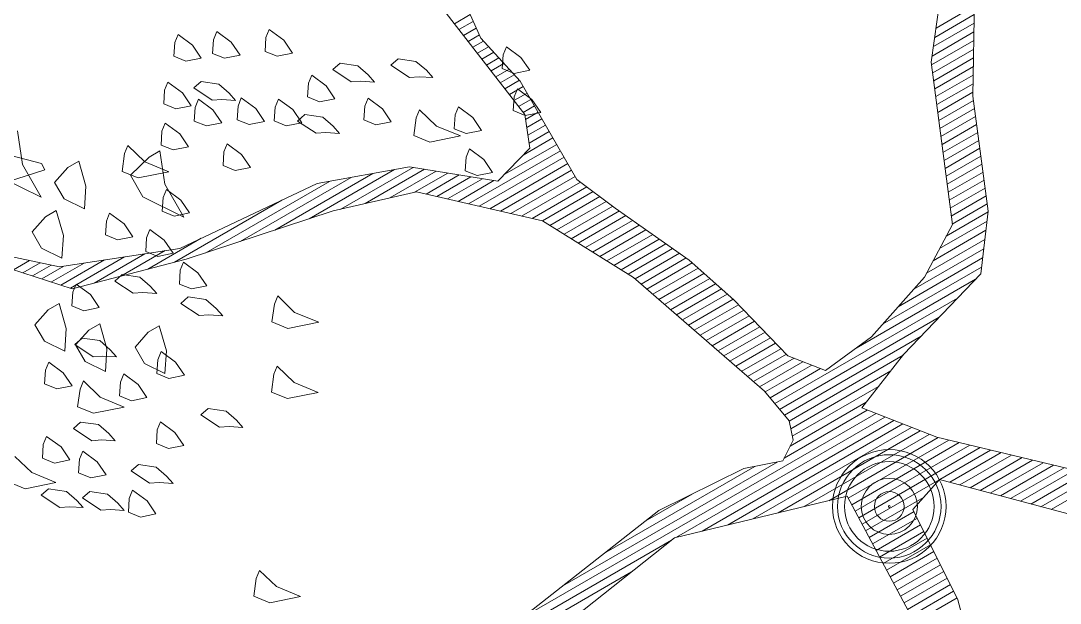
# Model space of a CAD drawing. Header units: metres. Extents: x 12093 to 20303, y 514 to 1412.
# Drawn here: x 19689.916 to 19691.923, y 703.011 to 704.136 of the extents above; entities that cross this region are included whole.
import ezdxf

# ---------------------------------------------------------------- set-up
doc = ezdxf.new("R2010")
doc.units = ezdxf.units.M
for name, color, linetype, lineweight in [('ARBOLES', 52, 'Continuous', 13), ('grass', 64, 'Continuous', 13), ('MANZANAS-ORIGINALES', 147, 'Continuous', 9)]:
    doc.layers.add(name, color=color, linetype=linetype, lineweight=lineweight)

# ---------------------------------------------------------------- blocks, each defined once
blk = doc.blocks.new('ghgfghgh')
at = {"layer": 'ARBOLES', "lineweight": 20}
for p, q in [((20001.0692, 664.5407), (20001.1009, 664.4703)), ((20001.7025, 664.534), (20001.7002, 664.3997)), ((20001.6496, 664.4414), (20001.6616, 664.5281)), ((20001.1546, 664.3773), (20001.0502, 664.512)), ((20001.6553, 664.4827), (20001.7021, 664.5097)), ((20001.0688, 664.4881), (20001.0879, 664.4992)), ((20001.6537, 664.4714), (20001.7019, 664.4992)), ((20001.0743, 664.4809), (20001.0916, 664.4909)), ((20001.0799, 664.4737), (20001.0954, 664.4826)), ((20001.6521, 664.4601), (20001.7017, 664.4887)), ((20001.0855, 664.4665), (20001.0991, 664.4744)), ((20001.0911, 664.4593), (20001.1041, 664.4668)), ((20001.1009, 664.4703), (20001.1488, 664.4182)), ((20001.65, 664.438), (20001.7014, 664.4676)), ((20001.6506, 664.4487), (20001.7015, 664.4781)), ((20001.0967, 664.4521), (20001.1104, 664.46)), ((20001.1022, 664.4449), (20001.1166, 664.4532)), ((20001.6513, 664.4283), (20001.7012, 664.4571)), ((20001.1078, 664.4377), (20001.1229, 664.4464)), ((20001.6752, 664.2434), (20001.6496, 664.4414)), ((20001.6525, 664.4186), (20001.701, 664.4466)), ((20001.1134, 664.4305), (20001.1291, 664.4396)), ((20001.119, 664.4233), (20001.1354, 664.4328)), ((20001.6538, 664.4089), (20001.7008, 664.436)), ((20001.1246, 664.4161), (20001.1416, 664.4259)), ((20001.1302, 664.4089), (20001.1479, 664.4191)), ((20001.1488, 664.4182), (20001.1871, 664.3517)), ((20001.655, 664.3992), (20001.7006, 664.4255)), ((20001.1357, 664.4017), (20001.1526, 664.4114)), ((20001.1413, 664.3945), (20001.1572, 664.4036)), ((20001.6563, 664.3895), (20001.7005, 664.415)), ((20001.6575, 664.3798), (20001.7003, 664.4045)), ((20001.1469, 664.3873), (20001.1617, 664.3958)), ((20001.6588, 664.3701), (20001.7009, 664.3944)), ((20001.7002, 664.3997), (20001.7189, 664.2598)), ((20001.1525, 664.3801), (20001.1662, 664.388)), ((20001.1605, 664.3363), (20001.1546, 664.3773)), ((20001.1555, 664.3714), (20001.1707, 664.3802)), ((20001.66, 664.3604), (20001.7022, 664.3847)), ((20001.1569, 664.3618), (20001.1752, 664.3723)), ((20001.1583, 664.3521), (20001.1797, 664.3645)), ((20001.6613, 664.3507), (20001.7035, 664.375)), ((20001.6626, 664.341), (20001.7048, 664.3654)), ((20001.1597, 664.3425), (20001.1842, 664.3567)), ((20001.6638, 664.3313), (20001.7061, 664.3557)), ((20001.1295, 664.3043), (20001.1933, 664.3411)), ((20001.1524, 664.3279), (20001.1888, 664.3489)), ((20001.1871, 664.3517), (20001.2179, 664.2985)), ((20001.6651, 664.3216), (20001.7074, 664.346)), ((20001.086, 664.2687), (20001.1978, 664.3333)), ((20001.1217, 664.2962), (20001.1605, 664.3363)), ((20001.6663, 664.3119), (20001.7087, 664.3363)), ((20001.6676, 664.3022), (20001.71, 664.3267)), ((20001.0989, 664.2657), (20001.2023, 664.3254)), ((20001.1118, 664.2627), (20001.2068, 664.3176)), ((20001.6688, 664.2925), (20001.7113, 664.317)), ((20000.8499, 664.2366), (20000.9694, 664.3056)), ((20000.8919, 664.2505), (20000.9958, 664.3105)), ((20000.9017, 664.2933), (20001.014, 664.3138)), ((20000.9302, 664.2622), (20001.0184, 664.3131)), ((20000.9601, 664.269), (20001.0324, 664.3108)), ((20000.99, 664.2759), (20001.0465, 664.3085)), ((20001.014, 664.3138), (20001.1217, 664.2962)), ((20001.02, 664.2827), (20001.0606, 664.3062)), ((20001.0344, 664.2806), (20001.0746, 664.3039)), ((20001.0473, 664.2777), (20001.0887, 664.3016)), ((20001.1247, 664.2598), (20001.2113, 664.3098)), ((20001.1375, 664.2568), (20001.2158, 664.302)), ((20001.6701, 664.2828), (20001.7126, 664.3073)), ((20000.7345, 664.2144), (20000.9017, 664.2933)), ((20000.7658, 664.2089), (20000.9166, 664.296)), ((20000.8078, 664.2228), (20000.943, 664.3008)), ((20001.0602, 664.2747), (20001.1028, 664.2993)), ((20001.0731, 664.2717), (20001.1169, 664.297)), ((20001.1504, 664.2538), (20001.2222, 664.2952)), ((20001.1633, 664.2508), (20001.2301, 664.2894)), ((20001.2179, 664.2985), (20001.2647, 664.2635)), ((20001.6714, 664.2731), (20001.7139, 664.2976)), ((20001.0227, 664.2833), (20000.9209, 664.26)), ((20001.1762, 664.2478), (20001.0227, 664.2833)), ((20001.1762, 664.2478), (20001.2379, 664.2835)), ((20001.1849, 664.2424), (20001.2458, 664.2776)), ((20001.6726, 664.2634), (20001.7152, 664.2879)), ((20001.6739, 664.2537), (20001.7165, 664.2783)), ((20000.7278, 664.1975), (20000.8587, 664.273)), ((20001.1936, 664.237), (20001.2537, 664.2717)), ((20001.2023, 664.2316), (20001.2615, 664.2658)), ((20001.2647, 664.2635), (20001.3545, 664.2001)), ((20001.6751, 664.244), (20001.7178, 664.2686)), ((20000.9209, 664.26), (20000.7421, 664.2012)), ((20001.2109, 664.2262), (20001.2696, 664.26)), ((20001.2196, 664.2208), (20001.2777, 664.2543)), ((20001.6677, 664.2293), (20001.7188, 664.2588)), ((20001.7189, 664.2598), (20001.7097, 664.1835)), ((20001.287, 664.1788), (20001.1762, 664.2478)), ((20001.2283, 664.2154), (20001.2858, 664.2485)), ((20001.237, 664.2099), (20001.2939, 664.2428)), ((20001.6412, 664.1794), (20001.6752, 664.2434)), ((20001.6597, 664.2142), (20001.7175, 664.2476)), ((20000.3963, 664.232), (20000.5879, 664.1919)), ((20000.6033, 664.1653), (20000.3963, 664.232)), ((20000.6952, 664.189), (20000.7604, 664.2267)), ((20001.2457, 664.2045), (20001.302, 664.2371)), ((20001.2544, 664.1991), (20001.3102, 664.2313)), ((20001.263, 664.1937), (20001.3183, 664.2256)), ((20001.6517, 664.1992), (20001.7161, 664.2364)), ((20000.5879, 664.1919), (20000.7345, 664.2144)), ((20001.2717, 664.1883), (20001.3264, 664.2199)), ((20001.2804, 664.1829), (20001.3345, 664.2141)), ((20001.6282, 664.1647), (20001.7134, 664.214)), ((20001.6437, 664.1841), (20001.7148, 664.2252)), ((20000.5895, 664.1697), (20000.6425, 664.2003)), ((20000.6011, 664.166), (20000.6671, 664.2041)), ((20000.7421, 664.2012), (20000.6033, 664.1653)), ((20000.6299, 664.1722), (20000.6917, 664.2079)), ((20000.6625, 664.1806), (20000.7163, 664.2117)), ((20001.2887, 664.1773), (20001.3427, 664.2084)), ((20001.296, 664.171), (20001.3508, 664.2027)), ((20001.3545, 664.2001), (20001.409, 664.1517)), ((20001.6092, 664.1434), (20001.7121, 664.2028)), ((20000.5316, 664.1884), (20000.551, 664.1996)), ((20000.5432, 664.1847), (20000.5643, 664.1968)), ((20000.5548, 664.1809), (20000.5775, 664.1941)), ((20000.5664, 664.1772), (20000.5932, 664.1927)), ((20000.5779, 664.1735), (20000.6178, 664.1965)), ((20001.3032, 664.1648), (20001.3584, 664.1966)), ((20001.3104, 664.1585), (20001.3655, 664.1903)), ((20001.5903, 664.122), (20001.7107, 664.1915)), ((20001.4466, 664.0405), (20001.287, 664.1788)), ((20001.3176, 664.1522), (20001.3726, 664.184)), ((20001.3248, 664.146), (20001.3797, 664.1777)), ((20001.5579, 664.0929), (20001.7034, 664.1769)), ((20001.5768, 664.1068), (20001.6412, 664.1794)), ((20001.7097, 664.1835), (20001.6159, 664.085)), ((20001.3321, 664.1397), (20001.3868, 664.1714)), ((20001.3393, 664.1335), (20001.394, 664.165)), ((20001.3465, 664.1272), (20001.4011, 664.1587)), ((20001.3537, 664.121), (20001.4082, 664.1524)), ((20001.409, 664.1517), (20001.475, 664.0835)), ((20001.459, 664.0254), (20001.6814, 664.1538)), ((20001.3609, 664.1147), (20001.4147, 664.1458)), ((20001.3682, 664.1085), (20001.4212, 664.1391)), ((20001.3754, 664.1022), (20001.4277, 664.1324)), ((20001.3826, 664.0959), (20001.4341, 664.1257)), ((20001.4648, 664.0183), (20001.6593, 664.1306)), ((20001.3898, 664.0897), (20001.4406, 664.119)), ((20001.397, 664.0834), (20001.4471, 664.1123)), ((20001.4043, 664.0772), (20001.4536, 664.1056)), ((20001.4115, 664.0709), (20001.46, 664.0989)), ((20001.4707, 664.0113), (20001.6372, 664.1074)), ((20001.5208, 664.0656), (20001.5768, 664.1068)), ((20001.4187, 664.0647), (20001.4665, 664.0922)), ((20001.4259, 664.0584), (20001.473, 664.0856)), ((20001.4331, 664.0521), (20001.4824, 664.0806)), ((20001.4404, 664.0459), (20001.4932, 664.0764)), ((20001.475, 664.0835), (20001.5208, 664.0656)), ((20001.4763, 664.0041), (20001.6154, 664.0844)), ((20001.6159, 664.085), (20001.5648, 664.0201)), ((20001.4474, 664.0395), (20001.5039, 664.0722)), ((20001.4532, 664.0325), (20001.5147, 664.068)), ((20001.4783, 663.9948), (20001.6004, 664.0653)), ((20001.4763, 664.0044), (20001.4466, 664.0405)), ((20001.4802, 663.9855), (20001.5853, 664.0462)), ((20001.4777, 663.9736), (20001.5703, 664.0271)), ((20001.1504, 663.7638), (20001.5824, 664.0132)), ((20001.4705, 663.959), (20001.5716, 664.0174)), ((20001.5648, 664.0201), (20001.6564, 663.9843)), ((20001.3394, 663.8625), (20001.5931, 664.009)), ((20001.3703, 663.8699), (20001.6039, 664.0048)), ((20001.4012, 663.8774), (20001.6147, 664.0006)), ((20001.4812, 663.9806), (20001.4763, 664.0044)), ((20001.4321, 663.8848), (20001.6254, 663.9964)), ((20001.463, 663.8922), (20001.6362, 663.9922)), ((20001.4939, 663.8996), (20001.647, 663.9879)), ((20001.4689, 663.9558), (20001.4812, 663.9806)), ((20001.5248, 663.907), (20001.658, 663.9839)), ((20001.5483, 663.9102), (20001.6708, 663.9808)), ((20001.5526, 663.9022), (20001.6835, 663.9778)), ((20001.5569, 663.8942), (20001.6963, 663.9747)), ((20001.6564, 663.9843), (20001.8518, 663.9375)), ((20001.5611, 663.8863), (20001.7091, 663.9717)), ((20001.6598, 663.9328), (20001.7218, 663.9686)), ((20001.6721, 663.9295), (20001.7346, 663.9656)), ((20001.6844, 663.9262), (20001.7474, 663.9625)), ((20001.6968, 663.9229), (20001.7601, 663.9595)), ((20001.2006, 663.8032), (20001.4628, 663.9546)), ((20001.2508, 663.8426), (20001.4348, 663.9489)), ((20001.4213, 663.9461), (20001.4689, 663.9558)), ((20001.7091, 663.9196), (20001.7729, 663.9564)), ((20001.7214, 663.9163), (20001.7857, 663.9533)), ((20001.7338, 663.913), (20001.7984, 663.9503)), ((20001.7461, 663.9097), (20001.8112, 663.9472)), ((20001.3177, 663.8952), (20001.4213, 663.9461)), ((20001.7584, 663.9063), (20001.824, 663.9442)), ((20001.7708, 663.903), (20001.8367, 663.9411)), ((20001.7831, 663.8997), (20001.8495, 663.9381)), ((20001.7954, 663.8964), (20001.8644, 663.9362)), ((20001.5654, 663.8783), (20001.659, 663.9323)), ((20001.6594, 663.9329), (20001.6272, 663.8965)), ((20001.8377, 663.8851), (20001.6594, 663.9329)), ((20001.301, 663.882), (20001.3583, 663.9151)), ((20001.5472, 663.9124), (20001.3369, 663.8619)), ((20001.6557, 663.7091), (20001.5472, 663.9124)), ((20001.5696, 663.8703), (20001.64, 663.911)), ((20001.6272, 663.8965), (20001.682, 663.7863)), ((20001.1042, 663.7276), (20001.3177, 663.8952)), ((20001.5739, 663.8623), (20001.6285, 663.8939)), ((20001.5781, 663.8544), (20001.6326, 663.8858)), ((20001.5824, 663.8464), (20001.6366, 663.8777)), ((20001.1042, 663.7267), (20001.333, 663.8588)), ((20001.3369, 663.8619), (20001.1301, 663.6982)), ((20001.5866, 663.8384), (20001.6406, 663.8696)), ((20001.5909, 663.8305), (20001.6446, 663.8615)), ((20001.5951, 663.8225), (20001.6487, 663.8534)), ((20001.5994, 663.8145), (20001.6527, 663.8453)), ((20001.6036, 663.8066), (20001.6567, 663.8372)), ((20001.1035, 663.7159), (20001.2843, 663.8203)), ((20001.6079, 663.7986), (20001.6607, 663.8291)), ((20001.6121, 663.7906), (20001.6648, 663.821)), ((20001.6164, 663.7827), (20001.6688, 663.8129)), ((20001.6207, 663.7747), (20001.6728, 663.8048)), ((20001.6249, 663.7667), (20001.6768, 663.7967)), ((20001.6292, 663.7587), (20001.6809, 663.7886)), ((20001.682, 663.7863), (20001.713, 663.6712))]:
    blk.add_line(p, q, dxfattribs=at)
for radius in [0.0692, 0.063, 0.0546, 0.0342, 0.0181, 0.00112]:
    blk.add_circle((20001.5984, 663.9001), radius, dxfattribs=at)
at = {"layer": 'grass'}
for p, q in [((20000.7793, 664.4784), (20000.7753, 664.4686)), ((20000.7969, 664.4655), (20000.7793, 664.4784)), ((20000.8432, 664.4809), (20000.8392, 664.4711)), ((20000.8608, 664.468), (20000.8432, 664.4809)), ((20000.7321, 664.4749), (20000.7281, 664.4651)), ((20000.7497, 664.462), (20000.7321, 664.4749)), ((20000.7753, 664.4686), (20000.7742, 664.4519)), ((20000.8392, 664.4711), (20000.8381, 664.4544)), ((20000.8715, 664.4522), (20000.8608, 664.468)), ((20000.7281, 664.4651), (20000.7269, 664.4484)), ((20000.7604, 664.4461), (20000.7497, 664.462)), ((20000.8076, 664.4497), (20000.7969, 664.4655)), ((20000.8381, 664.4544), (20000.8528, 664.4484)), ((20001.1321, 664.46), (20001.1281, 664.4502)), ((20001.1497, 664.4471), (20001.1321, 664.46)), ((20000.7269, 664.4484), (20000.7417, 664.4423)), ((20000.7417, 664.4423), (20000.7604, 664.4461)), ((20000.7742, 664.4519), (20000.7889, 664.4459)), ((20000.7889, 664.4459), (20000.8076, 664.4497)), ((20000.8528, 664.4484), (20000.8715, 664.4522)), ((20000.9914, 664.4375), (20001.0003, 664.4453)), ((20001.0003, 664.4453), (20001.0219, 664.4422)), ((20001.0219, 664.4422), (20001.0346, 664.4313)), ((20001.1281, 664.4502), (20001.127, 664.4335)), ((20001.1604, 664.4313), (20001.1497, 664.4471)), ((20000.9205, 664.4321), (20000.9294, 664.4399)), ((20000.943, 664.4172), (20000.9205, 664.4321)), ((20000.9294, 664.4399), (20000.951, 664.4368)), ((20000.951, 664.4368), (20000.9637, 664.4259)), ((20001.0139, 664.4226), (20000.9914, 664.4375)), ((20001.0346, 664.4313), (20001.0424, 664.4224)), ((20001.127, 664.4335), (20001.1417, 664.4275)), ((20001.1417, 664.4275), (20001.1604, 664.4313)), ((20000.7198, 664.4169), (20000.7158, 664.4071)), ((20000.7374, 664.404), (20000.7198, 664.4169)), ((20000.7512, 664.4098), (20000.7601, 664.4176)), ((20000.7601, 664.4176), (20000.7818, 664.4145)), ((20000.8909, 664.4157), (20000.8898, 664.3989)), ((20000.8949, 664.4255), (20000.8909, 664.4157)), ((20000.9125, 664.4125), (20000.8949, 664.4255)), ((20000.9548, 664.4181), (20000.943, 664.4172)), ((20000.9715, 664.417), (20000.9548, 664.4181)), ((20000.9637, 664.4259), (20000.9715, 664.417)), ((20001.0257, 664.4235), (20001.0139, 664.4226)), ((20001.0424, 664.4224), (20001.0257, 664.4235)), ((20000.7158, 664.4071), (20000.7147, 664.3904)), ((20000.7481, 664.3882), (20000.7374, 664.404)), ((20000.7737, 664.3949), (20000.7512, 664.4098)), ((20000.7818, 664.4145), (20000.7945, 664.4036)), ((20000.7945, 664.4036), (20000.8023, 664.3947)), ((20000.9232, 664.3967), (20000.9125, 664.4125)), ((20001.1455, 664.4088), (20001.1415, 664.399)), ((20001.1631, 664.3959), (20001.1455, 664.4088)), ((20000.7147, 664.3904), (20000.7294, 664.3844)), ((20000.757, 664.396), (20000.753, 664.3862)), ((20000.7746, 664.3831), (20000.757, 664.396)), ((20000.7855, 664.3958), (20000.7737, 664.3949)), ((20000.8023, 664.3947), (20000.7855, 664.3958)), ((20000.8092, 664.3976), (20000.8052, 664.3878)), ((20000.8268, 664.3847), (20000.8092, 664.3976)), ((20000.8544, 664.3963), (20000.8504, 664.3865)), ((20000.872, 664.3834), (20000.8544, 664.3963)), ((20000.8898, 664.3989), (20000.9045, 664.3929)), ((20000.9045, 664.3929), (20000.9232, 664.3967)), ((20000.9635, 664.3974), (20000.9595, 664.3876)), ((20000.9811, 664.3845), (20000.9635, 664.3974)), ((20001.1415, 664.399), (20001.1404, 664.3823)), ((20001.1738, 664.3801), (20001.1631, 664.3959)), ((20000.7294, 664.3844), (20000.7481, 664.3882)), ((20000.753, 664.3862), (20000.7519, 664.3695)), ((20000.7853, 664.3673), (20000.7746, 664.3831)), ((20000.8052, 664.3878), (20000.804, 664.3711)), ((20000.8375, 664.3689), (20000.8268, 664.3847)), ((20000.8504, 664.3865), (20000.8493, 664.3698)), ((20000.8827, 664.3675), (20000.872, 664.3834)), ((20000.8778, 664.3695), (20000.8867, 664.3773)), ((20000.8867, 664.3773), (20000.9083, 664.3742)), ((20000.9595, 664.3876), (20000.9584, 664.3709)), ((20000.9918, 664.3687), (20000.9811, 664.3845)), ((20001.0264, 664.3832), (20001.0223, 664.3734)), ((20001.0469, 664.3633), (20001.0264, 664.3832)), ((20001.0736, 664.3867), (20001.0696, 664.3769)), ((20001.0912, 664.3738), (20001.0736, 664.3867)), ((20001.1404, 664.3823), (20001.1551, 664.3763)), ((20001.1551, 664.3763), (20001.1738, 664.3801)), ((20000.7165, 664.3668), (20000.7125, 664.357)), ((20000.7341, 664.3539), (20000.7165, 664.3668)), ((20000.7519, 664.3695), (20000.7666, 664.3635)), ((20000.7666, 664.3635), (20000.7853, 664.3673)), ((20000.804, 664.3711), (20000.8187, 664.3651)), ((20000.8187, 664.3651), (20000.8375, 664.3689)), ((20000.8493, 664.3698), (20000.864, 664.3637)), ((20000.864, 664.3637), (20000.8827, 664.3675)), ((20000.9003, 664.3546), (20000.8778, 664.3695)), ((20000.9083, 664.3742), (20000.921, 664.3633)), ((20000.9584, 664.3709), (20000.9731, 664.3649)), ((20000.9731, 664.3649), (20000.9918, 664.3687)), ((20001.0223, 664.3734), (20001.0192, 664.3518)), ((20001.0696, 664.3769), (20001.0685, 664.3602)), ((20001.1019, 664.358), (20001.0912, 664.3738)), ((20000.5426, 664.3164), (20000.5367, 664.3574)), ((20000.7125, 664.357), (20000.7114, 664.3403)), ((20000.7448, 664.3381), (20000.7341, 664.3539)), ((20000.9121, 664.3555), (20000.9003, 664.3546)), ((20000.9288, 664.3544), (20000.9121, 664.3555)), ((20000.921, 664.3633), (20000.9288, 664.3544)), ((20001.0763, 664.3513), (20001.0469, 664.3633)), ((20001.0685, 664.3602), (20001.0832, 664.3542)), ((20001.0832, 664.3542), (20001.1019, 664.358)), ((20000.6711, 664.3396), (20000.6671, 664.3298)), ((20000.6916, 664.3198), (20000.6711, 664.3396)), ((20000.7114, 664.3403), (20000.7261, 664.3343)), ((20000.792, 664.3417), (20000.788, 664.3319)), ((20000.8096, 664.3288), (20000.792, 664.3417)), ((20001.0192, 664.3518), (20001.0388, 664.3437)), ((20001.0388, 664.3437), (20001.0763, 664.3513)), ((20000.5657, 664.3176), (20000.5299, 664.3272)), ((20000.6671, 664.3298), (20000.6639, 664.3082)), ((20000.7101, 664.3334), (20000.6968, 664.3257)), ((20000.716, 664.2925), (20000.7101, 664.3334)), ((20000.7261, 664.3343), (20000.7448, 664.3381)), ((20000.788, 664.3319), (20000.7869, 664.3152)), ((20000.8203, 664.3129), (20000.8096, 664.3288)), ((20001.087, 664.3355), (20001.0829, 664.3257)), ((20001.1046, 664.3226), (20001.087, 664.3355)), ((20000.5656, 664.2766), (20000.5426, 664.3164)), ((20000.57, 664.31), (20000.5657, 664.3176)), ((20000.6111, 664.3206), (20000.5978, 664.3129)), ((20000.6198, 664.2901), (20000.6111, 664.3206)), ((20000.6968, 664.3257), (20000.6741, 664.3037)), ((20000.721, 664.3078), (20000.6916, 664.3198)), ((20000.7869, 664.3152), (20000.8016, 664.3092)), ((20001.0829, 664.3257), (20001.0818, 664.309)), ((20001.1153, 664.3068), (20001.1046, 664.3226)), ((20000.4932, 664.2858), (20000.57, 664.31)), ((20000.5978, 664.3129), (20000.5817, 664.2947)), ((20000.6639, 664.3082), (20000.6836, 664.3002)), ((20000.6741, 664.3037), (20000.6894, 664.2771)), ((20000.6836, 664.3002), (20000.721, 664.3078)), ((20000.8016, 664.3092), (20000.8203, 664.3129)), ((20001.0818, 664.309), (20001.0965, 664.303)), ((20001.0965, 664.303), (20001.1153, 664.3068)), ((20000.516, 664.3011), (20000.5656, 664.2766)), ((20000.5817, 664.2947), (20000.5933, 664.2748)), ((20000.6181, 664.2625), (20000.6198, 664.2901)), ((20000.7391, 664.2526), (20000.716, 664.2925)), ((20000.6894, 664.2771), (20000.7391, 664.2526)), ((20000.7139, 664.2764), (20000.7127, 664.2597)), ((20000.7179, 664.2862), (20000.7139, 664.2764)), ((20000.7355, 664.2733), (20000.7179, 664.2862)), ((20000.5933, 664.2748), (20000.6181, 664.2625)), ((20000.7462, 664.2575), (20000.7355, 664.2733)), ((20000.5705, 664.2528), (20000.5544, 664.2346)), ((20000.5838, 664.2604), (20000.5705, 664.2528)), ((20000.5925, 664.23), (20000.5838, 664.2604)), ((20000.6488, 664.2572), (20000.6448, 664.2474)), ((20000.6664, 664.2443), (20000.6488, 664.2572)), ((20000.7127, 664.2597), (20000.7274, 664.2537)), ((20000.7274, 664.2537), (20000.7462, 664.2575)), ((20000.6448, 664.2474), (20000.6437, 664.2307)), ((20000.6771, 664.2285), (20000.6664, 664.2443)), ((20000.5544, 664.2346), (20000.5659, 664.2147)), ((20000.5907, 664.2024), (20000.5925, 664.23)), ((20000.6437, 664.2307), (20000.6584, 664.2247)), ((20000.6584, 664.2247), (20000.6771, 664.2285)), ((20000.6938, 664.2274), (20000.6927, 664.2107)), ((20000.6978, 664.2372), (20000.6938, 664.2274)), ((20000.7154, 664.2243), (20000.6978, 664.2372)), ((20000.5659, 664.2147), (20000.5907, 664.2024)), ((20000.7261, 664.2085), (20000.7154, 664.2243)), ((20000.6927, 664.2107), (20000.7074, 664.2047)), ((20000.7074, 664.2047), (20000.7261, 664.2085)), ((20000.7348, 664.1877), (20000.7337, 664.171)), ((20000.7388, 664.1975), (20000.7348, 664.1877)), ((20000.7564, 664.1846), (20000.7388, 664.1975)), ((20000.6551, 664.1746), (20000.664, 664.1824)), ((20000.6776, 664.1597), (20000.6551, 664.1746)), ((20000.664, 664.1824), (20000.6856, 664.1793)), ((20000.6856, 664.1793), (20000.6983, 664.1683)), ((20000.7671, 664.1688), (20000.7564, 664.1846)), ((20000.6079, 664.171), (20000.6038, 664.1612)), ((20000.6255, 664.1581), (20000.6079, 664.171)), ((20000.6983, 664.1683), (20000.7061, 664.1594)), ((20000.7337, 664.171), (20000.7484, 664.165)), ((20000.7484, 664.165), (20000.7671, 664.1688)), ((20000.6038, 664.1612), (20000.6027, 664.1445)), ((20000.6361, 664.1423), (20000.6255, 664.1581)), ((20000.6894, 664.1605), (20000.6776, 664.1597)), ((20000.7061, 664.1594), (20000.6894, 664.1605)), ((20000.7355, 664.1474), (20000.7444, 664.1552)), ((20000.7444, 664.1552), (20000.766, 664.1521)), ((20000.766, 664.1521), (20000.7787, 664.1412)), ((20000.8536, 664.1564), (20000.8495, 664.1466)), ((20000.8741, 664.1365), (20000.8536, 664.1564)), ((20000.5739, 664.1395), (20000.5577, 664.1213)), ((20000.5872, 664.1471), (20000.5739, 664.1395)), ((20000.5959, 664.1167), (20000.5872, 664.1471)), ((20000.6027, 664.1445), (20000.6174, 664.1385)), ((20000.6174, 664.1385), (20000.6361, 664.1423)), ((20000.758, 664.1325), (20000.7355, 664.1474)), ((20000.7787, 664.1412), (20000.7865, 664.1323)), ((20000.8495, 664.1466), (20000.8464, 664.125)), ((20000.7698, 664.1334), (20000.758, 664.1325)), ((20000.7865, 664.1323), (20000.7698, 664.1334)), ((20000.8464, 664.125), (20000.866, 664.1169)), ((20000.866, 664.1169), (20000.9035, 664.1245)), ((20000.9035, 664.1245), (20000.8741, 664.1365)), ((20000.5577, 664.1213), (20000.5693, 664.1013)), ((20000.5941, 664.0891), (20000.5959, 664.1167)), ((20000.6235, 664.1149), (20000.6074, 664.0968)), ((20000.6368, 664.1226), (20000.6235, 664.1149)), ((20000.6455, 664.0922), (20000.6368, 664.1226)), ((20000.6959, 664.1124), (20000.6798, 664.0942)), ((20000.7092, 664.1201), (20000.6959, 664.1124)), ((20000.7179, 664.0896), (20000.7092, 664.1201)), ((20000.5693, 664.1013), (20000.5941, 664.0891)), ((20000.6063, 664.0973), (20000.6152, 664.1051)), ((20000.6152, 664.1051), (20000.6368, 664.102)), ((20000.6368, 664.102), (20000.6495, 664.091)), ((20000.6288, 664.0823), (20000.6063, 664.0973)), ((20000.6074, 664.0968), (20000.6189, 664.0768)), ((20000.6437, 664.0645), (20000.6455, 664.0922)), ((20000.6495, 664.091), (20000.6573, 664.0821)), ((20000.6798, 664.0942), (20000.6913, 664.0743)), ((20000.7115, 664.0886), (20000.7074, 664.0788)), ((20000.7291, 664.0757), (20000.7115, 664.0886)), ((20000.7161, 664.062), (20000.7179, 664.0896)), ((20000.5747, 664.0759), (20000.5707, 664.0661)), ((20000.5923, 664.063), (20000.5747, 664.0759)), ((20000.6189, 664.0768), (20000.6437, 664.0645)), ((20000.6406, 664.0832), (20000.6288, 664.0823)), ((20000.6573, 664.0821), (20000.6406, 664.0832)), ((20000.6913, 664.0743), (20000.7161, 664.062)), ((20000.7074, 664.0788), (20000.7063, 664.0621)), ((20000.7398, 664.0599), (20000.7291, 664.0757)), ((20000.5707, 664.0661), (20000.5696, 664.0494)), ((20000.603, 664.0471), (20000.5923, 664.063)), ((20000.666, 664.0614), (20000.662, 664.0516)), ((20000.6836, 664.0485), (20000.666, 664.0614)), ((20000.7063, 664.0621), (20000.721, 664.0561)), ((20000.8489, 664.061), (20000.8458, 664.0394)), ((20000.8529, 664.0708), (20000.8489, 664.061)), ((20000.8734, 664.051), (20000.8529, 664.0708)), ((20000.5696, 664.0494), (20000.5843, 664.0434)), ((20000.6168, 664.0529), (20000.6128, 664.0431)), ((20000.6373, 664.0331), (20000.6168, 664.0529)), ((20000.662, 664.0516), (20000.6609, 664.0349)), ((20000.6943, 664.0327), (20000.6836, 664.0485)), ((20000.721, 664.0561), (20000.7398, 664.0599)), ((20000.9028, 664.039), (20000.8734, 664.051)), ((20000.5843, 664.0434), (20000.603, 664.0471)), ((20000.6128, 664.0431), (20000.6097, 664.0215)), ((20000.8458, 664.0394), (20000.8654, 664.0314)), ((20000.8654, 664.0314), (20000.9028, 664.039)), ((20000.6667, 664.0211), (20000.6373, 664.0331)), ((20000.6609, 664.0349), (20000.6756, 664.0289)), ((20000.6756, 664.0289), (20000.6943, 664.0327)), ((20000.6097, 664.0215), (20000.6293, 664.0135)), ((20000.6293, 664.0135), (20000.6667, 664.0211)), ((20000.76, 664.0115), (20000.7689, 664.0193)), ((20000.7825, 663.9966), (20000.76, 664.0115)), ((20000.7689, 664.0193), (20000.7906, 664.0162)), ((20000.7906, 664.0162), (20000.8033, 664.0053)), ((20000.6046, 663.995), (20000.6135, 664.0028)), ((20000.6135, 664.0028), (20000.6351, 663.9997)), ((20000.6351, 663.9997), (20000.6478, 663.9888)), ((20000.7108, 664.0031), (20000.7068, 663.9933)), ((20000.7284, 663.9902), (20000.7108, 664.0031)), ((20000.7943, 663.9975), (20000.7825, 663.9966)), ((20000.8111, 663.9964), (20000.7943, 663.9975)), ((20000.8033, 664.0053), (20000.8111, 663.9964)), ((20000.572, 663.9854), (20000.568, 663.9756)), ((20000.5896, 663.9725), (20000.572, 663.9854)), ((20000.6271, 663.9801), (20000.6046, 663.995)), ((20000.6478, 663.9888), (20000.6556, 663.9799)), ((20000.7068, 663.9933), (20000.7057, 663.9766)), ((20000.7391, 663.9743), (20000.7284, 663.9902)), ((20000.568, 663.9756), (20000.5669, 663.9589)), ((20000.6003, 663.9567), (20000.5896, 663.9725)), ((20000.6389, 663.981), (20000.6271, 663.9801)), ((20000.6556, 663.9799), (20000.6389, 663.981)), ((20000.7057, 663.9766), (20000.7204, 663.9705)), ((20000.7204, 663.9705), (20000.7391, 663.9743)), ((20000.554, 663.9413), (20000.5335, 663.9611)), ((20000.6162, 663.9674), (20000.6121, 663.9576)), ((20000.6338, 663.9545), (20000.6162, 663.9674)), ((20000.5669, 663.9589), (20000.5816, 663.9529)), ((20000.5816, 663.9529), (20000.6003, 663.9567)), ((20000.6121, 663.9576), (20000.611, 663.9409)), ((20000.6444, 663.9387), (20000.6338, 663.9545)), ((20000.675, 663.9434), (20000.6839, 663.9512)), ((20000.6839, 663.9512), (20000.7055, 663.948)), ((20000.7055, 663.948), (20000.7182, 663.9371)), ((20000.5834, 663.9293), (20000.554, 663.9413)), ((20000.611, 663.9409), (20000.6257, 663.9349)), ((20000.6257, 663.9349), (20000.6444, 663.9387)), ((20000.6975, 663.9284), (20000.675, 663.9434)), ((20000.7182, 663.9371), (20000.726, 663.9282)), ((20000.5264, 663.9297), (20000.546, 663.9217)), ((20000.546, 663.9217), (20000.5834, 663.9293)), ((20000.5656, 663.9137), (20000.5745, 663.9215)), ((20000.5745, 663.9215), (20000.5961, 663.9184)), ((20000.7093, 663.9293), (20000.6975, 663.9284)), ((20000.726, 663.9282), (20000.7093, 663.9293)), ((20000.5881, 663.8988), (20000.5656, 663.9137)), ((20000.5961, 663.9184), (20000.6088, 663.9075)), ((20000.6157, 663.9104), (20000.6246, 663.9182)), ((20000.6382, 663.8955), (20000.6157, 663.9104)), ((20000.6246, 663.9182), (20000.6462, 663.9151)), ((20000.6462, 663.9151), (20000.6589, 663.9042)), ((20000.6727, 663.9099), (20000.6716, 663.8932)), ((20000.6768, 663.9198), (20000.6727, 663.9099)), ((20000.6944, 663.9068), (20000.6768, 663.9198)), ((20000.5999, 663.8997), (20000.5881, 663.8988)), ((20000.6166, 663.8986), (20000.5999, 663.8997)), ((20000.6088, 663.9075), (20000.6166, 663.8986)), ((20000.65, 663.8964), (20000.6382, 663.8955)), ((20000.6667, 663.8952), (20000.65, 663.8964)), ((20000.6589, 663.9042), (20000.6667, 663.8952)), ((20000.7051, 663.891), (20000.6944, 663.9068)), ((20000.6716, 663.8932), (20000.6863, 663.8872)), ((20000.6863, 663.8872), (20000.7051, 663.891)), ((20000.8314, 663.8222), (20000.8274, 663.8124)), ((20000.8519, 663.8024), (20000.8314, 663.8222)), ((20000.8274, 663.8124), (20000.8243, 663.7908)), ((20000.8813, 663.7904), (20000.8519, 663.8024)), ((20000.8243, 663.7908), (20000.8439, 663.7828)), ((20000.8439, 663.7828), (20000.8813, 663.7904))]:
    blk.add_line(p, q, dxfattribs=at)

msp = doc.modelspace()

# ---------------------------------------------------------------- linework, layer by layer
at = {"layer": 'MANZANAS-ORIGINALES'}
for centre, radius, start, end in [((19642.9403, 405.9341), 304.279, 76.754672, 83.883439), ((19642.9585, 406.0744), 303.9876, 76.751542, 83.884028)]:
    msp.add_arc(centre, radius, start, end, dxfattribs=at)

# ---------------------------------------------------------------- block references
at = {"layer": 'Defpoints', "lineweight": 20, "xscale": 1.586003757394792, "yscale": 1.586003757394792, "zscale": 1.586003757394792}
msp.add_blockref('ghgfghgh', (-12031.0169, -349.7504), dxfattribs=at)

doc.saveas('drawing.dxf')
